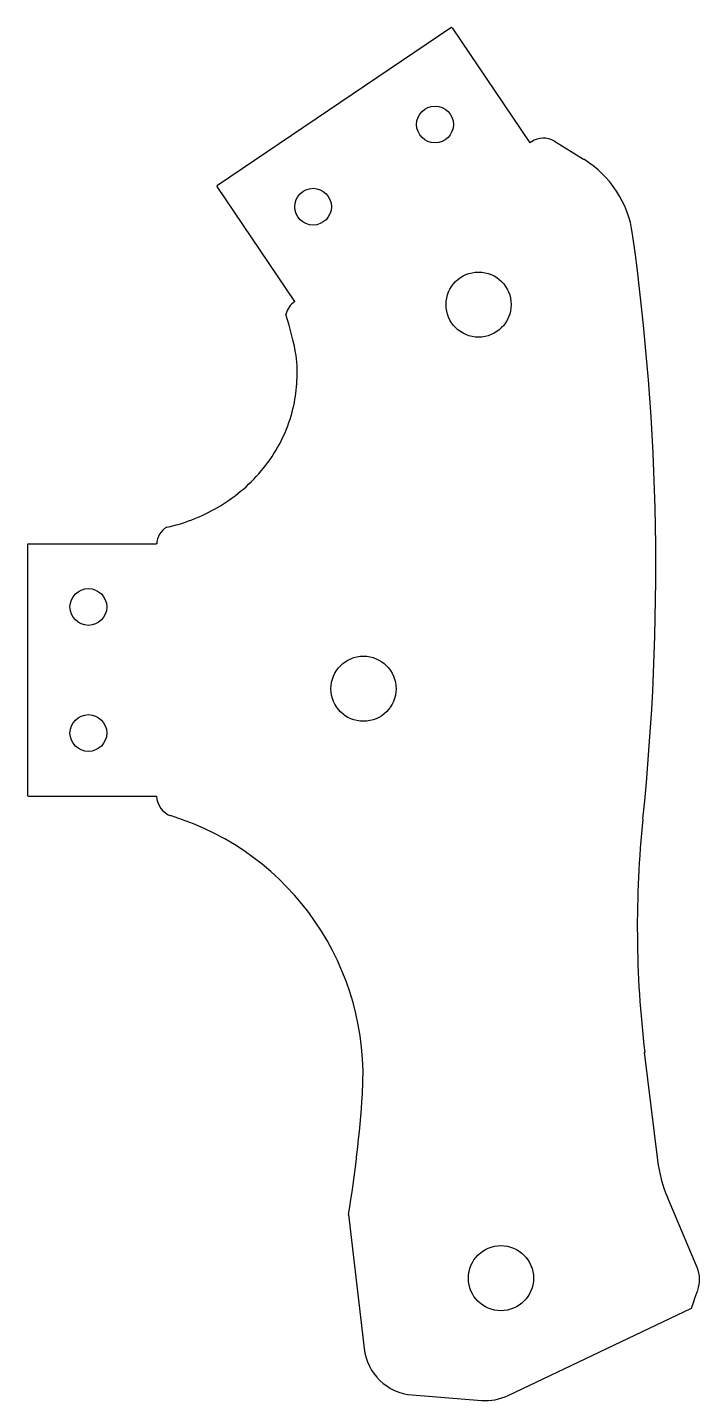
# Model space of a CAD drawing. Extents: x 86 to 150, y -58 to 73.
import ezdxf

# ---------------------------------------------------------------- set-up
doc = ezdxf.new("R2010")
doc.units = 0
doc.layers.add('VISIBLE', color=7, linetype='CONTINUOUS')

msp = doc.modelspace()

# ---------------------------------------------------------------- linework, layer by layer
at = {"layer": 'VISIBLE'}
for p, q in [((104.29, 57.91), (126.5, 72.9)), ((126.64, 72.87), (134.02, 61.92)), ((134.2, 62.04), (134.02, 61.92)), ((136.37, 62.09), (139.15, 60.37)), ((111.64, 46.83), (104.26, 57.77)), ((86.2, 23.65), (86.2, -0.15)), ((86.3, 23.75), (98.5, 23.75)), ((86.3, -0.25), (98.5, -0.25)), ((146.2, -34.92), (144.96, -24.64)), ((149.95, -45.13), (147.12, -38.43)), ((116.77, -40.08), (118.25, -52.85)), ((131.97, -57.3), (149.41, -48.99)), ((122.83, -57.26), (129.43, -57.77))]:
    msp.add_line(p, q, dxfattribs=at)
for centre, radius in [((125, 63.68), 1.75), ((113.39, 55.85), 1.75), ((129.15, 46.53), 3.1), ((92, 17.75), 1.75), ((118.19, 9.97), 3.1), ((92, 5.75), 1.75), ((131.28, -46.14), 3.1)]:
    msp.add_circle(centre, radius, dxfattribs=at)
for centre, radius, start, end in [((126.56, 72.81), 0.1, 34, 124), ((135.32, 60.38), 2, 58.3592, 124), ((133.91, 51.86), 10, 7.9388, 58.3592), ((104.34, 57.83), 0.1, 124, 214), ((-84.62, 21.38), 230.64, 354.0741, 7.9388), ((112.77, 45.18), 2, 124.4083, 168.1435), ((100.5, 23.64), 2, 121.4425, 176.769), ((86.3, 23.65), 0.1, 90, 180), ((86.3, -0.15), 0.1, 180, 270), ((100.5, -0.23), 2, 180.5332, 252.8296), ((92.27, -26.87), 25.88, 356.1817, 72.8296), ((244.26, -12.76), 100, 174.0741, 186.8267), ((-1.64, -20.6), 120, 350.6609, 356.1817), ((159.1, -33.38), 13, 186.8267, 202.8645), ((147.19, -46.29), 3, 340.4783, 22.8645), ((123.22, -52.27), 5, 186.6154, 265.5384), ((129.82, -52.79), 5, 265.5384, 295.4783)]:
    msp.add_arc(centre, radius, start, end, dxfattribs=at)
for points, knots in [([(99.46, 25.34), (99.93, 25.45), (101.01, 25.7), (103.48, 26.68), (105.74, 28.08), (107.8, 29.85), (109.56, 32.04), (110.8, 34.32), (111.63, 36.9), (111.9, 39.29), (111.91, 41.77), (111.21, 44.21), (110.81, 45.59)], [0, 0, 0, 0, 0.077196, 0.177465, 0.279099, 0.38074, 0.483945, 0.583552, 0.684904, 0.779857, 0.876117, 1, 1, 1, 1]), ([(149.41, -48.99), (149.49, -48.76), (149.67, -48.26), (149.89, -47.63), (150.01, -47.3)], [0, 0, 0, 0, 0.462847, 1, 1, 1, 1])]:
    msp.add_open_spline(points, degree=3, knots=knots, dxfattribs=at)

doc.saveas('drawing.dxf')
